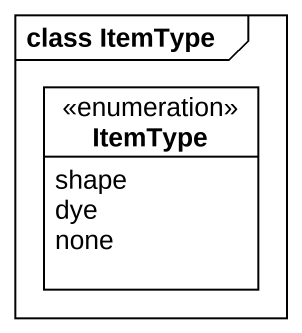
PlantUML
@startuml
mainframe class ItemType
hide circle
hide empty members
enum ItemType {
  shape
  dye
  none
}
@enduml
